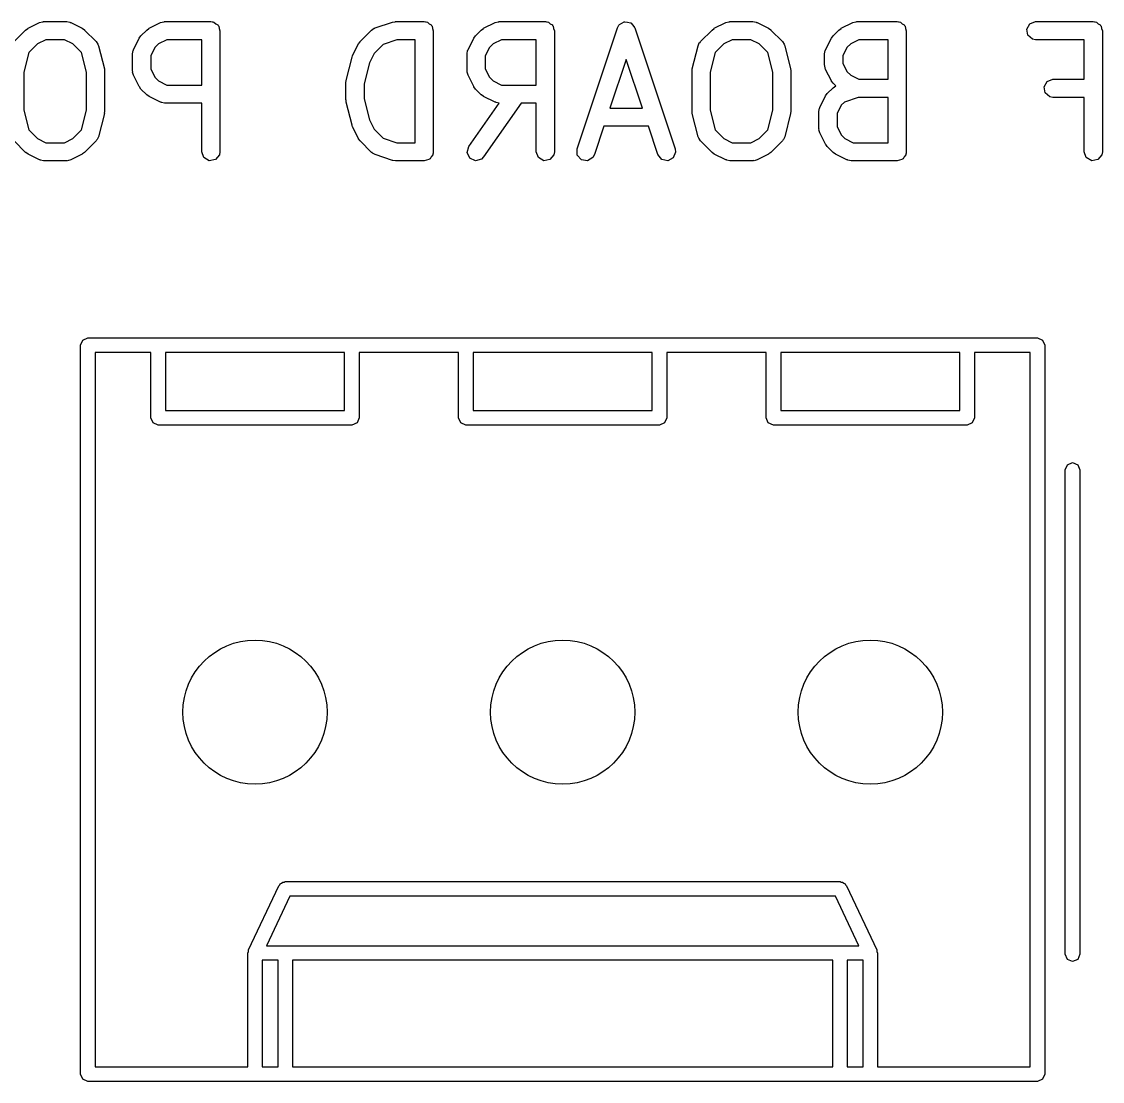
# Model space of a CAD drawing. Extents: x 65 to 231, y -134 to -59.
# Drawn here: x 146.66 to 155.59, y -67.82 to -59.07 of the extents above; entities that cross this region are included whole.
import ezdxf

# ---------------------------------------------------------------- set-up
doc = ezdxf.new("R2010")
doc.units = 0
doc.layers.add('BLACK', color=7, linetype='CONTINUOUS')

msp = doc.modelspace()

# ---------------------------------------------------------------- linework, layer by layer
at = {"layer": 'BLACK', "linetype": 'CONTINUOUS'}
for p, q in [((146.811, -59.0753), (146.836, -59.0679)), ((146.836, -59.0679), (146.84, -59.0689)), ((146.84, -59.0689), (146.844, -59.0674)), ((146.844, -59.0674), (147.035, -59.0674)), ((147.035, -59.0674), (147.06, -59.0719)), ((147.811, -59.0753), (147.836, -59.0679)), ((147.836, -59.0679), (147.84, -59.0689)), ((147.84, -59.0689), (147.844, -59.0674)), ((147.844, -59.0674), (148.225, -59.0674)), ((148.225, -59.0674), (148.235, -59.0691)), ((148.235, -59.0691), (148.238, -59.0685)), ((148.238, -59.0685), (148.241, -59.0702)), ((148.241, -59.0702), (148.251, -59.0719)), ((149.725, -59.0712), (149.748, -59.0679)), ((149.748, -59.0679), (149.749, -59.0674)), ((149.749, -59.0674), (149.987, -59.0674)), ((149.987, -59.0674), (149.997, -59.0691)), ((149.997, -59.0691), (150, -59.0685)), ((150, -59.0685), (150.003, -59.0702)), ((150.003, -59.0702), (150.013, -59.0719)), ((150.573, -59.0753), (150.598, -59.0679)), ((150.598, -59.0679), (150.602, -59.0689)), ((150.602, -59.0689), (150.606, -59.0674)), ((150.606, -59.0674), (150.987, -59.0674)), ((150.987, -59.0674), (150.997, -59.0691)), ((150.997, -59.0691), (151, -59.0685)), ((151, -59.0685), (151.003, -59.0702)), ((151.003, -59.0702), (151.013, -59.0719)), ((151.619, -59.0813), (151.639, -59.0689)), ((151.639, -59.0689), (151.641, -59.0692)), ((151.641, -59.0692), (151.643, -59.0682)), ((151.643, -59.0682), (151.666, -59.0729)), ((152.477, -59.0753), (152.502, -59.0679)), ((152.502, -59.0679), (152.507, -59.0689)), ((152.507, -59.0689), (152.511, -59.0674)), ((152.511, -59.0674), (152.701, -59.0674)), ((152.701, -59.0674), (152.727, -59.0719)), ((153.525, -59.0753), (153.55, -59.0679)), ((153.55, -59.0679), (153.554, -59.0689)), ((153.554, -59.0689), (153.559, -59.0674)), ((153.559, -59.0674), (153.892, -59.0674)), ((153.892, -59.0674), (153.902, -59.0691)), ((153.902, -59.0691), (153.905, -59.0685)), ((153.905, -59.0685), (153.908, -59.0702)), ((153.908, -59.0702), (153.918, -59.0719)), ((154.987, -59.0849), (155.035, -59.0674)), ((155.035, -59.0674), (155.511, -59.0674)), ((155.511, -59.0674), (155.521, -59.0691)), ((155.521, -59.0691), (155.524, -59.0685)), ((155.524, -59.0685), (155.527, -59.0702)), ((155.527, -59.0702), (155.537, -59.0719)), ((146.601, -59.2322), (146.696, -59.137)), ((146.696, -59.137), (146.714, -59.1241)), ((146.714, -59.1241), (146.716, -59.1229)), ((146.716, -59.1229), (146.811, -59.0753)), ((147.06, -59.0719), (147.064, -59.0748)), ((147.064, -59.0748), (147.068, -59.0753)), ((147.068, -59.0753), (147.164, -59.1229)), ((147.164, -59.1229), (147.182, -59.1363)), ((147.182, -59.1363), (147.183, -59.137)), ((147.183, -59.137), (147.278, -59.2322)), ((147.648, -59.1846), (147.696, -59.137)), ((147.696, -59.137), (147.714, -59.1241)), ((147.714, -59.1241), (147.716, -59.1229)), ((147.716, -59.1229), (147.811, -59.0753)), ((148.251, -59.0719), (148.266, -59.0844)), ((148.266, -59.0844), (148.283, -59.0942)), ((148.283, -59.0942), (148.285, -59.1005)), ((148.285, -59.1005), (148.29, -59.1049)), ((148.29, -59.1049), (148.294, -59.1241)), ((148.294, -59.1241), (148.3, -59.1424)), ((148.3, -59.1424), (148.3, -60.1424)), ((149.458, -59.2322), (149.553, -59.137)), ((149.553, -59.137), (149.574, -59.122)), ((149.574, -59.122), (149.579, -59.1216)), ((149.579, -59.1216), (149.582, -59.1188)), ((149.582, -59.1188), (149.725, -59.0712)), ((150.013, -59.0719), (150.028, -59.0844)), ((150.028, -59.0844), (150.045, -59.0942)), ((150.045, -59.0942), (150.047, -59.1005)), ((150.047, -59.1005), (150.052, -59.1049)), ((150.052, -59.1049), (150.055, -59.1241)), ((150.055, -59.1241), (150.062, -59.1424)), ((150.062, -59.1424), (150.062, -60.1424)), ((150.41, -59.1846), (150.458, -59.137)), ((150.458, -59.137), (150.476, -59.1241)), ((150.476, -59.1241), (150.477, -59.1229)), ((150.477, -59.1229), (150.573, -59.0753)), ((151.013, -59.0719), (151.028, -59.0844)), ((151.028, -59.0844), (151.045, -59.0942)), ((151.045, -59.0942), (151.047, -59.1005)), ((151.047, -59.1005), (151.052, -59.1049)), ((151.052, -59.1049), (151.055, -59.1241)), ((151.055, -59.1241), (151.062, -59.1424)), ((151.062, -59.1424), (151.062, -60.1424)), ((151.249, -60.1187), (151.583, -59.1187)), ((151.583, -59.1187), (151.595, -59.0958)), ((151.595, -59.0958), (151.597, -59.0946)), ((151.597, -59.0946), (151.598, -59.0926)), ((151.598, -59.0926), (151.619, -59.0813)), ((151.666, -59.0729), (151.69, -59.0764)), ((151.69, -59.0764), (151.691, -59.078)), ((151.691, -59.078), (151.693, -59.0785)), ((151.693, -59.0785), (151.708, -59.0971)), ((151.708, -59.0971), (151.724, -59.1148)), ((151.724, -59.1148), (151.724, -59.117)), ((151.724, -59.117), (151.725, -59.1187)), ((151.725, -59.1187), (152.058, -60.1187)), ((152.267, -59.2322), (152.363, -59.137)), ((152.363, -59.137), (152.381, -59.1241)), ((152.381, -59.1241), (152.382, -59.1229)), ((152.382, -59.1229), (152.477, -59.0753)), ((152.727, -59.0719), (152.731, -59.0748)), ((152.731, -59.0748), (152.735, -59.0753)), ((152.735, -59.0753), (152.83, -59.1229)), ((152.83, -59.1229), (152.848, -59.1363)), ((152.848, -59.1363), (152.85, -59.137)), ((152.85, -59.137), (152.945, -59.2322)), ((153.363, -59.1846), (153.41, -59.137)), ((153.41, -59.137), (153.429, -59.1241)), ((153.429, -59.1241), (153.43, -59.1229)), ((153.43, -59.1229), (153.525, -59.0753)), ((153.918, -59.0719), (153.932, -59.0844)), ((153.932, -59.0844), (153.949, -59.0942)), ((153.949, -59.0942), (153.952, -59.1005)), ((153.952, -59.1005), (153.957, -59.1049)), ((153.957, -59.1049), (153.96, -59.1241)), ((153.96, -59.1241), (153.967, -59.1424)), ((153.967, -59.1424), (153.967, -60.1424)), ((154.961, -59.1294), (154.987, -59.0849)), ((154.97, -59.1799), (154.961, -59.1294)), ((155.537, -59.0719), (155.552, -59.0844)), ((155.552, -59.0844), (155.568, -59.0942)), ((155.568, -59.0942), (155.571, -59.1005)), ((155.571, -59.1005), (155.576, -59.1049)), ((155.576, -59.1049), (155.579, -59.1241)), ((155.579, -59.1241), (155.586, -59.1424)), ((155.586, -59.1424), (155.586, -60.1424)), ((146.862, -59.2174), (146.793, -59.2516)), ((147.017, -59.2174), (146.862, -59.2174)), ((147.086, -59.2516), (147.017, -59.2174)), ((147.278, -59.2322), (147.293, -59.2535)), ((147.587, -59.2993), (147.634, -59.2041)), ((147.634, -59.2041), (147.648, -59.1861)), ((147.648, -59.1861), (147.648, -59.1846)), ((147.862, -59.2174), (147.793, -59.2516)), ((148.15, -59.2174), (147.862, -59.2174)), ((148.15, -59.5912), (148.15, -59.2174)), ((149.444, -59.2517), (149.457, -59.2337)), ((149.457, -59.2337), (149.458, -59.2322)), ((149.761, -59.2174), (149.647, -59.2556)), ((149.912, -59.2174), (149.761, -59.2174)), ((149.912, -60.0674), (149.912, -59.2174)), ((150.349, -59.2993), (150.396, -59.2041)), ((150.396, -59.2041), (150.41, -59.1861)), ((150.41, -59.1861), (150.41, -59.1846)), ((150.624, -59.2174), (150.555, -59.2516)), ((150.912, -59.2174), (150.624, -59.2174)), ((150.912, -59.5912), (150.912, -59.2174)), ((152.248, -59.267), (152.258, -59.2433)), ((152.258, -59.2433), (152.264, -59.2389)), ((152.264, -59.2389), (152.267, -59.2322)), ((152.529, -59.2174), (152.46, -59.2516)), ((152.684, -59.2174), (152.529, -59.2174)), ((152.752, -59.2516), (152.684, -59.2174)), ((152.945, -59.2322), (152.96, -59.2535)), ((153.301, -59.2993), (153.349, -59.2041)), ((153.349, -59.2041), (153.362, -59.1861)), ((153.362, -59.1861), (153.363, -59.1846)), ((153.576, -59.2174), (153.508, -59.2516)), ((153.817, -59.2174), (153.576, -59.2174)), ((153.817, -59.5436), (153.817, -59.2174)), ((155.009, -59.2129), (154.97, -59.1799)), ((155.035, -59.2174), (155.009, -59.2129)), ((155.436, -59.2174), (155.035, -59.2174)), ((155.436, -59.5436), (155.436, -59.2174)), ((146.722, -59.3236), (146.681, -59.4849)), ((146.793, -59.2516), (146.722, -59.3236)), ((147.158, -59.3236), (147.086, -59.2516)), ((147.198, -59.4849), (147.158, -59.3236)), ((147.293, -59.2535), (147.294, -59.2609)), ((147.294, -59.2609), (147.298, -59.267)), ((147.298, -59.267), (147.346, -59.4575)), ((147.579, -59.3329), (147.583, -59.3072)), ((147.579, -59.4757), (147.579, -59.3329)), ((147.583, -59.3072), (147.586, -59.3038)), ((147.586, -59.3038), (147.587, -59.2993)), ((147.763, -59.282), (147.729, -59.3506)), ((147.793, -59.2516), (147.763, -59.282)), ((149.396, -59.3469), (149.444, -59.2517)), ((149.573, -59.3297), (149.534, -59.4067)), ((149.647, -59.2556), (149.573, -59.3297)), ((150.341, -59.3329), (150.345, -59.3072)), ((150.341, -59.4757), (150.341, -59.3329)), ((150.345, -59.3072), (150.348, -59.3038)), ((150.348, -59.3038), (150.349, -59.2993)), ((150.525, -59.282), (150.491, -59.3506)), ((150.555, -59.2516), (150.525, -59.282)), ((152.2, -59.4575), (152.248, -59.267)), ((152.388, -59.3236), (152.348, -59.4849)), ((152.46, -59.2516), (152.388, -59.3236)), ((152.824, -59.3236), (152.752, -59.2516)), ((152.865, -59.4849), (152.824, -59.3236)), ((152.96, -59.2535), (152.961, -59.2609)), ((152.961, -59.2609), (152.965, -59.267)), ((152.965, -59.267), (153.012, -59.4575)), ((153.293, -59.3329), (153.298, -59.3072)), ((153.293, -59.4281), (153.293, -59.3329)), ((153.298, -59.3072), (153.3, -59.3038)), ((153.3, -59.3038), (153.301, -59.2993)), ((153.477, -59.282), (153.443, -59.3506)), ((153.508, -59.2516), (153.477, -59.282)), ((147.729, -59.3506), (147.729, -59.458)), ((149.343, -59.5528), (149.391, -59.3623)), ((149.391, -59.3623), (149.396, -59.3505)), ((149.396, -59.3505), (149.396, -59.3469)), ((149.534, -59.4067), (149.491, -59.5802)), ((150.491, -59.3506), (150.491, -59.458)), ((151.654, -59.3795), (151.52, -59.7817)), ((151.788, -59.7817), (151.654, -59.3795)), ((153.443, -59.3506), (153.443, -59.4104)), ((153.443, -59.4104), (153.477, -59.4789)), ((146.681, -59.4849), (146.681, -59.7998)), ((147.198, -59.7998), (147.198, -59.4849)), ((147.346, -59.4575), (147.347, -59.4725)), ((147.347, -59.4725), (147.348, -59.4757)), ((147.348, -59.4757), (147.348, -59.809)), ((147.58, -59.4799), (147.579, -59.4757)), ((147.579, -59.4843), (147.58, -59.4799)), ((147.587, -59.5093), (147.579, -59.4843)), ((147.634, -59.6045), (147.587, -59.5093)), ((147.729, -59.458), (147.763, -59.5265)), ((150.342, -59.4799), (150.341, -59.4757)), ((150.341, -59.4843), (150.342, -59.4799)), ((150.349, -59.5093), (150.341, -59.4843)), ((150.396, -59.6045), (150.349, -59.5093)), ((150.491, -59.458), (150.525, -59.5265)), ((152.198, -59.4757), (152.2, -59.461)), ((152.198, -59.809), (152.198, -59.4757)), ((152.2, -59.461), (152.2, -59.4575)), ((152.348, -59.4849), (152.348, -59.7998)), ((152.865, -59.7998), (152.865, -59.4849)), ((153.012, -59.4575), (153.013, -59.4725)), ((153.013, -59.4725), (153.015, -59.4757)), ((153.015, -59.4757), (153.015, -59.809)), ((153.295, -59.4323), (153.293, -59.4281)), ((153.294, -59.4367), (153.295, -59.4323)), ((153.301, -59.4616), (153.294, -59.4367)), ((153.349, -59.5569), (153.301, -59.4616)), ((153.477, -59.4789), (153.508, -59.5093)), ((153.508, -59.5093), (153.576, -59.5436)), ((147.636, -59.6056), (147.634, -59.6045)), ((147.648, -59.624), (147.636, -59.6056)), ((147.763, -59.5265), (147.793, -59.5569)), ((147.793, -59.5569), (147.862, -59.5912)), ((147.862, -59.5912), (148.15, -59.5912)), ((149.341, -59.571), (149.343, -59.5562)), ((149.341, -59.7138), (149.341, -59.571)), ((149.343, -59.5562), (149.343, -59.5528)), ((149.491, -59.5802), (149.491, -59.7046)), ((150.397, -59.6056), (150.396, -59.6045)), ((150.41, -59.624), (150.397, -59.6056)), ((150.525, -59.5265), (150.555, -59.5569)), ((150.555, -59.5569), (150.624, -59.5912)), ((150.624, -59.5912), (150.912, -59.5912)), ((153.35, -59.558), (153.349, -59.5569)), ((153.363, -59.5764), (153.35, -59.558)), ((153.384, -59.5982), (153.363, -59.5764)), ((153.363, -59.6132), (153.384, -59.5982)), ((153.384, -59.5982), (153.384, -59.5982)), ((153.576, -59.5436), (153.817, -59.5436)), ((155.104, -59.6055), (155.129, -59.5611)), ((155.113, -59.6561), (155.104, -59.6055)), ((155.129, -59.5611), (155.178, -59.5436)), ((155.178, -59.5436), (155.436, -59.5436)), ((147.696, -59.6716), (147.648, -59.624)), ((147.697, -59.6723), (147.696, -59.6716)), ((147.716, -59.6857), (147.697, -59.6723)), ((147.811, -59.7333), (147.716, -59.6857)), ((150.458, -59.6716), (150.41, -59.624)), ((150.459, -59.6723), (150.458, -59.6716)), ((150.477, -59.6857), (150.459, -59.6723)), ((150.573, -59.7333), (150.477, -59.6857)), ((153.253, -59.7755), (153.301, -59.6803)), ((153.301, -59.6803), (153.314, -59.6623)), ((153.314, -59.6623), (153.315, -59.6608)), ((153.315, -59.6608), (153.363, -59.6132)), ((153.571, -59.6936), (153.456, -59.7317)), ((153.817, -59.6936), (153.571, -59.6936)), ((153.817, -60.0674), (153.817, -59.6936)), ((155.152, -59.689), (155.113, -59.6561)), ((155.178, -59.6936), (155.152, -59.689)), ((155.436, -59.6936), (155.178, -59.6936)), ((155.436, -60.1424), (155.436, -59.6936)), ((147.815, -59.7338), (147.811, -59.7333)), ((147.819, -59.7367), (147.815, -59.7338)), ((147.844, -59.7412), (147.819, -59.7367)), ((148.15, -59.7412), (147.844, -59.7412)), ((148.15, -60.1424), (148.15, -59.7412)), ((149.342, -59.7171), (149.341, -59.7138)), ((149.343, -59.732), (149.342, -59.7171)), ((149.391, -59.9225), (149.343, -59.732)), ((149.491, -59.7046), (149.534, -59.8781)), ((150.354, -60.0994), (150.605, -59.741)), ((150.788, -59.7412), (150.477, -60.1854)), ((150.577, -59.7338), (150.573, -59.7333)), ((150.581, -59.7367), (150.577, -59.7338)), ((150.605, -59.741), (150.581, -59.7367)), ((150.912, -59.7412), (150.788, -59.7412)), ((150.912, -60.1424), (150.912, -59.7412)), ((151.52, -59.7817), (151.788, -59.7817)), ((153.245, -59.809), (153.25, -59.7834)), ((153.25, -59.7834), (153.253, -59.78)), ((153.253, -59.78), (153.253, -59.7755)), ((153.43, -59.7582), (153.395, -59.8268)), ((153.456, -59.7317), (153.43, -59.7582)), ((146.681, -59.7998), (146.722, -59.9612)), ((147.158, -59.9612), (147.198, -59.7998)), ((147.346, -59.8272), (147.298, -60.0177)), ((147.348, -59.809), (147.345, -59.8238)), ((147.345, -59.8238), (147.346, -59.8272)), ((152.199, -59.8123), (152.198, -59.809)), ((152.2, -59.8272), (152.199, -59.8123)), ((152.248, -60.0177), (152.2, -59.8272)), ((152.348, -59.7998), (152.388, -59.9612)), ((152.824, -59.9612), (152.865, -59.7998)), ((153.012, -59.8272), (152.965, -60.0177)), ((153.015, -59.809), (153.012, -59.8238)), ((153.012, -59.8238), (153.012, -59.8272)), ((153.245, -59.9519), (153.245, -59.809)), ((153.395, -59.8268), (153.395, -59.9342)), ((146.722, -59.9612), (146.793, -60.0331)), ((147.086, -60.0331), (147.158, -59.9612)), ((149.393, -59.9254), (149.391, -59.9225)), ((149.396, -59.9378), (149.393, -59.9254)), ((149.444, -60.0331), (149.396, -59.9378)), ((149.534, -59.8781), (149.573, -59.9551)), ((149.573, -59.9551), (149.647, -60.0292)), ((151.47, -59.9317), (151.392, -60.1661)), ((151.838, -59.9317), (151.47, -59.9317)), ((151.916, -60.1661), (151.838, -59.9317)), ((152.388, -59.9612), (152.46, -60.0331)), ((152.752, -60.0331), (152.824, -59.9612)), ((153.247, -59.9561), (153.245, -59.9519)), ((153.246, -59.9605), (153.247, -59.9561)), ((153.253, -59.9854), (153.246, -59.9605)), ((153.395, -59.9342), (153.43, -60.0027)), ((146.793, -60.0331), (146.862, -60.0674)), ((147.017, -60.0674), (147.086, -60.0331)), ((147.281, -60.0458), (147.278, -60.0526)), ((147.287, -60.0415), (147.281, -60.0458)), ((147.298, -60.0177), (147.287, -60.0415)), ((149.445, -60.0342), (149.444, -60.0331)), ((149.458, -60.0526), (149.445, -60.0342)), ((149.647, -60.0292), (149.761, -60.0674)), ((152.252, -60.0238), (152.248, -60.0177)), ((152.253, -60.0312), (152.252, -60.0238)), ((152.267, -60.0526), (152.253, -60.0312)), ((152.46, -60.0331), (152.529, -60.0674)), ((152.684, -60.0674), (152.752, -60.0331)), ((152.948, -60.0458), (152.945, -60.0526)), ((152.954, -60.0415), (152.948, -60.0458)), ((152.965, -60.0177), (152.954, -60.0415)), ((153.301, -60.0807), (153.253, -59.9854)), ((153.43, -60.0027), (153.46, -60.0331)), ((153.46, -60.0331), (153.529, -60.0674)), ((146.696, -60.1478), (146.601, -60.0526)), ((146.862, -60.0674), (147.017, -60.0674)), ((147.278, -60.0526), (147.183, -60.1478)), ((149.553, -60.1478), (149.458, -60.0526)), ((149.761, -60.0674), (149.912, -60.0674)), ((150.341, -60.1489), (150.354, -60.0994)), ((151.251, -60.1699), (151.249, -60.1187)), ((152.058, -60.1187), (152.062, -60.1444)), ((152.363, -60.1478), (152.267, -60.0526)), ((152.529, -60.0674), (152.684, -60.0674)), ((152.945, -60.0526), (152.85, -60.1478)), ((153.302, -60.0818), (153.301, -60.0807)), ((153.315, -60.1002), (153.302, -60.0818)), ((153.363, -60.1478), (153.315, -60.1002)), ((153.529, -60.0674), (153.817, -60.0674)), ((146.697, -60.1485), (146.696, -60.1478)), ((146.716, -60.1618), (146.697, -60.1485)), ((146.811, -60.2095), (146.716, -60.1618)), ((146.815, -60.21), (146.811, -60.2095)), ((146.819, -60.2129), (146.815, -60.21)), ((146.844, -60.2174), (146.819, -60.2129)), ((147.035, -60.2174), (146.844, -60.2174)), ((147.039, -60.2158), (147.035, -60.2174)), ((147.043, -60.2169), (147.039, -60.2158)), ((147.068, -60.2095), (147.043, -60.2169)), ((147.164, -60.1618), (147.068, -60.2095)), ((147.165, -60.1607), (147.164, -60.1618)), ((147.183, -60.1478), (147.165, -60.1607)), ((148.168, -60.1906), (148.15, -60.1424)), ((148.212, -60.2162), (148.168, -60.1906)), ((148.263, -60.2073), (148.212, -60.2162)), ((148.296, -60.168), (148.263, -60.2073)), ((148.3, -60.1424), (148.296, -60.168)), ((149.557, -60.1497), (149.553, -60.1478)), ((149.56, -60.1535), (149.557, -60.1497)), ((149.582, -60.1659), (149.56, -60.1535)), ((149.725, -60.2135), (149.582, -60.1659)), ((149.727, -60.2135), (149.725, -60.2135)), ((149.749, -60.2174), (149.727, -60.2135)), ((149.987, -60.2174), (149.749, -60.2174)), ((150.005, -60.2107), (149.987, -60.2174)), ((150.025, -60.2073), (150.005, -60.2107)), ((150.029, -60.2021), (150.025, -60.2073)), ((150.035, -60.1998), (150.029, -60.2021)), ((150.045, -60.183), (150.035, -60.1998)), ((150.058, -60.168), (150.045, -60.183)), ((150.059, -60.1583), (150.058, -60.168)), ((150.061, -60.1554), (150.059, -60.1583)), ((150.062, -60.1424), (150.06, -60.1521)), ((150.06, -60.1521), (150.061, -60.1554)), ((150.363, -60.1954), (150.341, -60.1489)), ((150.409, -60.2171), (150.363, -60.1954)), ((150.459, -60.2038), (150.409, -60.2171)), ((150.477, -60.1854), (150.459, -60.2038)), ((150.93, -60.1906), (150.912, -60.1424)), ((150.974, -60.2162), (150.93, -60.1906)), ((151.025, -60.2073), (150.974, -60.2162)), ((151.058, -60.168), (151.025, -60.2073)), ((151.062, -60.1424), (151.058, -60.168)), ((151.285, -60.2083), (151.251, -60.1699)), ((151.336, -60.2159), (151.285, -60.2083)), ((151.379, -60.189), (151.336, -60.2159)), ((151.392, -60.1661), (151.379, -60.189)), ((151.948, -60.2063), (151.916, -60.1661)), ((151.998, -60.2166), (151.948, -60.2063)), ((152.043, -60.1921), (151.998, -60.2166)), ((152.062, -60.1444), (152.043, -60.1921)), ((152.364, -60.1485), (152.363, -60.1478)), ((152.382, -60.1618), (152.364, -60.1485)), ((152.477, -60.2095), (152.382, -60.1618)), ((152.482, -60.21), (152.477, -60.2095)), ((152.485, -60.2129), (152.482, -60.21)), ((152.511, -60.2174), (152.485, -60.2129)), ((152.701, -60.2174), (152.511, -60.2174)), ((152.706, -60.2158), (152.701, -60.2174)), ((152.71, -60.2169), (152.706, -60.2158)), ((152.735, -60.2095), (152.71, -60.2169)), ((152.83, -60.1618), (152.735, -60.2095)), ((152.831, -60.1607), (152.83, -60.1618)), ((152.85, -60.1478), (152.831, -60.1607)), ((153.364, -60.1485), (153.363, -60.1478)), ((153.382, -60.1618), (153.364, -60.1485)), ((153.477, -60.2095), (153.382, -60.1618)), ((153.482, -60.21), (153.477, -60.2095)), ((153.485, -60.2129), (153.482, -60.21)), ((153.511, -60.2174), (153.485, -60.2129)), ((153.892, -60.2174), (153.511, -60.2174)), ((153.91, -60.2107), (153.892, -60.2174)), ((153.929, -60.2073), (153.91, -60.2107)), ((153.934, -60.2021), (153.929, -60.2073)), ((153.94, -60.1998), (153.934, -60.2021)), ((153.95, -60.183), (153.94, -60.1998)), ((153.962, -60.168), (153.95, -60.183)), ((153.964, -60.1583), (153.962, -60.168)), ((153.966, -60.1554), (153.964, -60.1583)), ((153.967, -60.1424), (153.965, -60.1521)), ((153.965, -60.1521), (153.966, -60.1554)), ((155.453, -60.1906), (155.436, -60.1424)), ((155.498, -60.2162), (155.453, -60.1906)), ((155.548, -60.2073), (155.498, -60.2162)), ((155.581, -60.168), (155.548, -60.2073)), ((155.586, -60.1424), (155.581, -60.168)), ((147.15, -61.74), (147.168, -61.6976)), ((147.15, -67.76), (147.15, -61.74)), ((147.168, -61.6976), (147.21, -61.68)), ((147.21, -61.68), (155.05, -61.68)), ((155.05, -61.68), (155.092, -61.6976)), ((155.092, -61.6976), (155.11, -61.74)), ((155.11, -61.74), (155.11, -67.76)), ((147.73, -61.8), (147.27, -61.8)), ((147.27, -61.8), (147.27, -67.7)), ((147.73, -62.34), (147.73, -61.8)), ((147.85, -61.8), (147.85, -62.28)), ((149.33, -61.8), (147.85, -61.8)), ((149.33, -62.28), (149.33, -61.8)), ((150.27, -61.8), (149.45, -61.8)), ((149.45, -61.8), (149.45, -62.34)), ((150.27, -62.34), (150.27, -61.8)), ((150.39, -61.8), (150.39, -62.28)), ((151.87, -61.8), (150.39, -61.8)), ((151.87, -62.28), (151.87, -61.8)), ((152.81, -61.8), (151.99, -61.8)), ((151.99, -61.8), (151.99, -62.34)), ((152.81, -62.34), (152.81, -61.8)), ((152.93, -61.8), (152.93, -62.28)), ((154.41, -61.8), (152.93, -61.8)), ((154.41, -62.28), (154.41, -61.8)), ((154.99, -61.8), (154.53, -61.8)), ((154.53, -61.8), (154.53, -62.34)), ((154.99, -67.7), (154.99, -61.8)), ((147.85, -62.28), (149.33, -62.28)), ((150.39, -62.28), (151.87, -62.28)), ((152.93, -62.28), (154.41, -62.28)), ((147.748, -62.3824), (147.73, -62.34)), ((149.45, -62.34), (149.432, -62.3824)), ((150.288, -62.3824), (150.27, -62.34)), ((151.99, -62.34), (151.972, -62.3824)), ((152.828, -62.3824), (152.81, -62.34)), ((154.53, -62.34), (154.512, -62.3824)), ((147.79, -62.4), (147.748, -62.3824)), ((149.39, -62.4), (147.79, -62.4)), ((149.432, -62.3824), (149.39, -62.4)), ((150.33, -62.4), (150.288, -62.3824)), ((151.93, -62.4), (150.33, -62.4)), ((151.972, -62.3824), (151.93, -62.4)), ((152.87, -62.4), (152.828, -62.3824)), ((154.47, -62.4), (152.87, -62.4)), ((154.512, -62.3824), (154.47, -62.4)), ((155.28, -62.77), (155.298, -62.7276)), ((155.298, -62.7276), (155.34, -62.71)), ((155.34, -62.71), (155.382, -62.7276)), ((155.382, -62.7276), (155.4, -62.77)), ((155.28, -66.77), (155.28, -62.77)), ((155.4, -62.77), (155.4, -66.77)), ((148.536, -66.7344), (148.786, -66.2044)), ((148.786, -66.2044), (148.794, -66.1973)), ((148.794, -66.1973), (148.798, -66.1876)), ((148.798, -66.1876), (148.81, -66.1825)), ((148.81, -66.1825), (148.82, -66.1735)), ((148.82, -66.1735), (148.83, -66.174)), ((148.83, -66.174), (148.84, -66.17)), ((148.84, -66.17), (153.42, -66.17)), ((153.42, -66.17), (153.43, -66.174)), ((153.43, -66.174), (153.44, -66.1735)), ((153.44, -66.1735), (153.45, -66.1825)), ((153.45, -66.1825), (153.462, -66.1876)), ((153.462, -66.1876), (153.466, -66.1973)), ((153.466, -66.1973), (153.474, -66.2044)), ((153.474, -66.2044), (153.724, -66.7344)), ((148.878, -66.29), (148.685, -66.7)), ((153.382, -66.29), (148.878, -66.29)), ((153.575, -66.7), (153.382, -66.29)), ((148.535, -66.7477), (148.536, -66.7344)), ((148.685, -66.7), (153.575, -66.7)), ((153.724, -66.7344), (153.725, -66.7477)), ((148.53, -66.76), (148.535, -66.7477)), ((148.53, -67.7), (148.53, -66.76)), ((148.65, -66.82), (148.65, -67.7)), ((148.78, -66.82), (148.65, -66.82)), ((148.78, -67.7), (148.78, -66.82)), ((148.9, -66.82), (148.9, -67.7)), ((153.36, -66.82), (148.9, -66.82)), ((153.36, -67.7), (153.36, -66.82)), ((153.48, -66.82), (153.48, -67.7)), ((153.61, -66.82), (153.48, -66.82)), ((153.61, -67.7), (153.61, -66.82)), ((153.725, -66.7477), (153.73, -66.76)), ((153.73, -66.76), (153.73, -67.7)), ((155.298, -66.8124), (155.28, -66.77)), ((155.34, -66.83), (155.298, -66.8124)), ((155.382, -66.8124), (155.34, -66.83)), ((155.4, -66.77), (155.382, -66.8124)), ((147.27, -67.7), (148.53, -67.7)), ((148.65, -67.7), (148.78, -67.7)), ((148.9, -67.7), (153.36, -67.7)), ((153.48, -67.7), (153.61, -67.7)), ((153.73, -67.7), (154.99, -67.7)), ((147.168, -67.8024), (147.15, -67.76)), ((147.21, -67.82), (147.168, -67.8024)), ((155.092, -67.8024), (155.05, -67.82)), ((155.11, -67.76), (155.092, -67.8024)), ((155.05, -67.82), (147.21, -67.82))]:
    msp.add_line(p, q, dxfattribs=at)
at = {"layer": 'BLACK'}
for centre in [(148.59, -64.77), (151.13, -64.77), (153.67, -64.77)]:
    msp.add_circle(centre, 0.595, dxfattribs=at)

doc.saveas('drawing.dxf')
